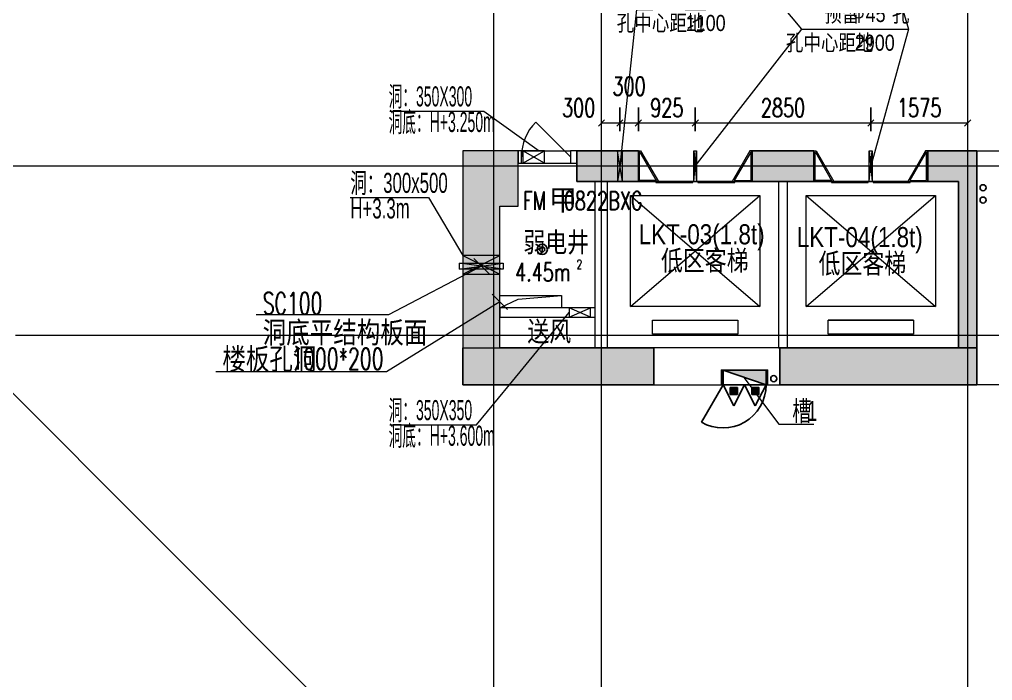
# Model space of a CAD drawing. Header units: millimetres. Extents: x 8533 to 398112, y -117646 to 105276.
# Drawn here: x 88170 to 103976, y 38442 to 49175 of the extents above; entities that cross this region are included whole.
import ezdxf

# ---------------------------------------------------------------- set-up
doc = ezdxf.new("R2010")
doc.units = ezdxf.units.MM
doc.linetypes.add('IMPORT-A-D0TE-BF$0$DOTE', pattern=[0])
doc.linetypes.add('IMPORT-colu-10F-19F$0$DOTE', pattern=[0])
for name, color, linetype, lineweight in [('10F智能化预留孔洞$0$0板面开洞', 1, 'Continuous', 13), ('10F智能化预留孔洞$0$TEL_LEAD', 3, 'Continuous', 13), ('A-D0TE-BF$0$A-Axis-GRID', 1, 'IMPORT-A-D0TE-BF$0$DOTE', 13), ('A-KD-Elevator-Standard-10_18F$0$A-Dims', 140, 'Continuous', 13), ('A-KD-Elevator-Standard-10_18F$0$A-Dims-IDEN', 13, 'Continuous', 13), ('A-KD-Elevator-Standard-10_18F$0$A-floor-LIMIT', 3, 'Continuous', 13), ('A-wall-10_12F$0$A-int-BATH', 152, 'Continuous', 13), ('A-wall-10_12F$0$A-wall-ARCH', 7, 'Continuous', 13), ('A-wall-10_12F$0$A-wall-COL', 30, 'Continuous', 13), ('A-wall-10_12F$0$A-wall-metl', 211, 'Continuous', 13), ('A-wall-10_12F$0$A-win', 3, 'Continuous', 13), ('A-wall-10_12F$0$DOOR_FIRE', 4, 'Continuous', 13), ('A-wall-10_12F$0$DOOR_FIRE_TEXT', 7, 'Continuous', 13), ('A-wall-10_12F$0$EVTR', 2, 'Continuous', 13), ('A-wall-10_12F$0$PUB_HATCH', 8, 'Continuous', 13), ('A-wall-10_12F$0$PUB_TEXT', 7, 'Continuous', 13), ('A-wall-10_12F$0$SPACE', 7, 'Continuous', 13), ('colu-10F-19F$0$A-Axis-grid', 1, 'IMPORT-colu-10F-19F$0$DOTE', 13), ('H-TJ-10F$0$H-TZ-JGLD', 60, 'Continuous', 13), ('H-TJ-10F$0$H-TZ-JGLDBZ', 4, 'Continuous', 13), ('H-TJ-10F$0$H-TZ-JZLD', 211, 'Continuous', 13), ('H-TJ-10F$0$H-TZ-JZLDBZ', 4, 'Continuous', 13), ('P-XHS-10F$0$PTA-PS重力废水立管', 21, 'Continuous', 25), ('P-XHS-10F$0$PTA-XH消火栓立管2区', 10, 'Continuous', 25), ('P-XHS-10F$0$PTA-XH消火栓立管_1区_', 10, 'Continuous', 25), ('P-XHS-10F$0$PTA-XH消火栓箱', 10, 'Continuous', 25), ('P-XHS-10F$0$PTP-YS雨水阀门', 10, 'Continuous', 25), ('P-XHS-10F$0$VPIPE-直饮', 62, 'Continuous', 25), ('P-XHS-10F$0$消火栓留槽提资', 4, 'Continuous', 13), ('wall-10_12F$0$S-wall', 31, 'Continuous', 13), ('塔楼建筑图10F_dwg', 8, 'Continuous', 13)]:
    doc.layers.add(name, color=color, linetype=linetype, lineweight=lineweight)
doc.styles.add('Arial', font='arial.ttf', dxfattribs={"width": 0.7, "height": 326.200771})
doc.styles.add('Arial_1', font='arial.ttf', dxfattribs={"width": 0.6, "height": 326.200771})
doc.styles.add('Arial_2', font='arial.ttf', dxfattribs={"width": 0.5, "height": 326.200771})
doc.styles.add('Arial_5', font='arial.ttf', dxfattribs={"width": 0.8, "height": 326.200771})
doc.styles.add('Arial_8', font='arial.ttf', dxfattribs={"width": 0.8, "height": 260.960617})
doc.styles.add('Arial_9', font='arial.ttf', dxfattribs={"width": 0.63, "height": 326.200771})
doc.styles.add('Simplex', font='simplex_.ttf', dxfattribs={"width": 0.705882, "height": 297.5})
doc.styles.add('Simplex_1', font='simplex_.ttf', dxfattribs={"width": 0.64, "height": 350})
doc.styles.add('Simplex_2', font='simplex_.ttf', dxfattribs={"width": 0.8, "height": 350})
doc.styles.add('Simplex_3', font='simplex_.ttf', dxfattribs={"height": 337.588652})
doc.styles.add('Simplex_4', font='simplex_.ttf', dxfattribs={"width": 0.705882, "height": 238})
doc.styles.add('Simplex_5', font='simplex_.ttf', dxfattribs={"width": 0.705882, "height": 148.75})

# ---------------------------------------------------------------- blocks, each defined once
blk = doc.blocks.new('塔楼建筑图10F_dwg_A-D0TE-BF-1959636-10F_ARC_46_000_')
at = {"layer": 'A-D0TE-BF$0$A-Axis-GRID', "linetype": 'Continuous'}
for p, q in [((10500, -16500), (10500, -10550)), ((8750, -16500), (8750, -12600)), ((16450, -16500), (16450, -12600)), ((8750, -20300), (8750, -16500)), ((10500, -17000), (10500, -16500)), ((16450, -20300), (16450, -16500)), ((8250, -16750), (-2116, -16750)), ((9150, -16750), (8250, -16750)), ((10100, -16750), (9150, -16750)), ((11100, -16750), (10100, -16750)), ((12950, -16750), (11100, -16750)), ((13950, -16750), (12950, -16750)), ((15800, -16750), (13950, -16750)), ((16600, -16750), (15800, -16750)), ((20400, -16750), (16600, -16750)), ((10500, -19700), (10500, -17000)), ((8250, -19500), (980, -19500)), ((8850, -19500), (8250, -19500)), ((16300, -19500), (8850, -19500)), ((16600, -19500), (16300, -19500)), ((20400, -19500), (16600, -19500)), ((10500, -20300), (10500, -19700)), ((8750, -27270), (8750, -20300)), ((10500, -31034), (10500, -20300)), ((16450, -31034), (16450, -20300))]:
    blk.add_line(p, q, dxfattribs=at)
blk = doc.blocks.new('塔楼建筑图10F_dwg__U126-1959645-10F_ARC_46_000_')
at = {"layer": 'H-TJ-10F$0$H-TZ-JGLD'}
blk.add_line((0, 150), (600, -150), dxfattribs=at)
at = {"layer": 'H-TJ-10F$0$H-TZ-JGLD', "flags": 128}
blk.add_lwpolyline([(0, -150), (600, -150), (600, 150), (0, 150), (0, -150), (600, 150)], dxfattribs=at)
blk = doc.blocks.new('塔楼建筑图10F_dwg__U131-1959650-10F_ARC_46_000_')
at = {"layer": 'H-TJ-10F$0$H-TZ-JZLD'}
blk.add_line((0, 175), (200, -175), dxfattribs=at)
at = {"layer": 'H-TJ-10F$0$H-TZ-JZLD', "flags": 128}
blk.add_lwpolyline([(0, -175), (200, -175), (200, 175), (0, 175), (0, -175), (200, 175)], dxfattribs=at)
blk = doc.blocks.new('塔楼建筑图10F_dwg__U132-1959651-10F_ARC_46_000_')
at = {"layer": 'H-TJ-10F$0$H-TZ-JZLD'}
blk.add_line((0, 175), (150, -175), dxfattribs=at)
at = {"layer": 'H-TJ-10F$0$H-TZ-JZLD', "flags": 128}
blk.add_lwpolyline([(0, -175), (150, -175), (150, 175), (0, 175), (0, -175), (150, 175)], dxfattribs=at)
blk = doc.blocks.new('塔楼建筑图10F_dwg_H-TJ-10F-1959667-10F_ARC_46_000_')
at = {"layer": 'H-TJ-10F$0$H-TZ-JGLDBZ', "flags": 128}
blk.add_lwpolyline([(6421, -17259), (7693, -17259), (8250, -18200)], dxfattribs=at)
at = {"layer": 'H-TJ-10F$0$H-TZ-JZLDBZ'}
for p, q in [((9501, -19700), (9975, -19125)), ((9006, -20300), (9501, -19700))]:
    blk.add_line(p, q, dxfattribs=at)
at = {"layer": 'H-TJ-10F$0$H-TZ-JZLDBZ', "flags": 128}
for points in [[(7061, -15855), (8588, -15855), (9491, -16500)], [(7061, -20949), (8471, -20949), (9006, -20300)]]:
    blk.add_lwpolyline(points, dxfattribs=at)
at = {"rotation": 89.99999999999997}
for name, p in [('塔楼建筑图10F_dwg__U131-1959650-10F_ARC_46_000_', (9400, -16700)), ('塔楼建筑图10F_dwg__U132-1959651-10F_ARC_46_000_', (10150, -19200))]:
    blk.add_blockref(name, p, dxfattribs=at)
blk.add_blockref('塔楼建筑图10F_dwg__U126-1959645-10F_ARC_46_000_', (8250, -18350))
at = {"layer": 'H-TJ-10F$0$H-TZ-JGLDBZ', "char_height": 326.2, "attachment_point": 1, "line_spacing_factor": 0.941778, "style": 'Arial_1'}
for s, insert, width in [('洞：300x500', (6421, -16857), 1975.94), ('H+3.3m', (6421, -17272), 1077.78)]:
    blk.add_mtext(s, dxfattribs=dict(at, insert=insert, width=width))
at = {"layer": 'H-TJ-10F$0$H-TZ-JZLDBZ', "char_height": 326.2, "attachment_point": 1, "line_spacing_factor": 0.941778, "style": 'Arial_2'}
for s, insert, width in [('洞：350X300', (7043, -15453), 1685.36), ('洞底：H+3.250m', (7043, -15868), 2145), ('洞：350X350', (7043, -20547), 1685.36), ('洞底：H+3.600m', (7043, -20962), 2145)]:
    blk.add_mtext(s, dxfattribs=dict(at, insert=insert, width=width))
blk = doc.blocks.new('塔楼建筑图10F_dwg_H-TJ-10F-V111-10F_ARC_46_000_')
at = {"layer": 'H-TJ-10F$0$H-TZ-JGLDBZ', "flags": 128}
blk.add_lwpolyline([(6421, -17259), (7693, -17259), (8250, -18200)], dxfattribs=at)
at = {"layer": 'H-TJ-10F$0$H-TZ-JZLDBZ'}
for p, q in [((9501, -19700), (9975, -19125)), ((9006, -20300), (9501, -19700))]:
    blk.add_line(p, q, dxfattribs=at)
at = {"layer": 'H-TJ-10F$0$H-TZ-JZLDBZ', "flags": 128}
for points in [[(7061, -15855), (8588, -15855), (9491, -16500)], [(7061, -20949), (8471, -20949), (9006, -20300)]]:
    blk.add_lwpolyline(points, dxfattribs=at)
at = {"rotation": 89.99999999999997}
for name, p in [('塔楼建筑图10F_dwg__U131-1959650-10F_ARC_46_000_', (9400, -16700)), ('塔楼建筑图10F_dwg__U132-1959651-10F_ARC_46_000_', (10150, -19200))]:
    blk.add_blockref(name, p, dxfattribs=at)
blk.add_blockref('塔楼建筑图10F_dwg__U126-1959645-10F_ARC_46_000_', (8250, -18350))
at = {"layer": 'H-TJ-10F$0$H-TZ-JGLDBZ', "char_height": 326.2, "attachment_point": 1, "line_spacing_factor": 0.941778, "style": 'Arial_1'}
for s, insert, width in [('洞：300x500', (6421, -16857), 1975.94), ('H+3.3m', (6421, -17272), 1077.78)]:
    blk.add_mtext(s, dxfattribs=dict(at, insert=insert, width=width))
at = {"layer": 'H-TJ-10F$0$H-TZ-JZLDBZ', "char_height": 326.2, "attachment_point": 1, "line_spacing_factor": 0.941778, "style": 'Arial_2'}
for s, insert, width in [('洞：350X300', (7043, -15453), 1685.36), ('洞底：H+3.250m', (7043, -15868), 2145), ('洞：350X350', (7043, -20547), 1685.36), ('洞底：H+3.600m', (7043, -20962), 2145)]:
    blk.add_mtext(s, dxfattribs=dict(at, insert=insert, width=width))
blk = doc.blocks.new('塔楼建筑图10F_dwg_wall-10_12F-1959668-10F_ARC_46_000_')
at = {"layer": 'wall-10_12F$0$S-wall', "flags": 128}
blk.add_lwpolyline([(8850, -16500), (8250, -16500), (8250, -19700), (8850, -19700), (8850, -17400), (9150, -17400), (9150, -16500), (9050, -16500), (8250, -16500), (8250, -17400)], dxfattribs=at)
for points in [[(10100, -16500), (11100, -16500), (11100, -17000), (10100, -17000)], [(12950, -16500), (13950, -16500), (13950, -17000), (12950, -17000)], [(16300, -17000), (15800, -17000), (15800, -16500), (16600, -16500), (16600, -17000), (16600, -19700), (16300, -19700)], [(8250, -19700), (11350, -19700), (11350, -20300), (8250, -20300)], [(13400, -19700), (16600, -19700), (16600, -20300), (13400, -20300)]]:
    blk.add_lwpolyline(points, close=True, dxfattribs=at)
blk = doc.blocks.new('塔楼建筑图10F_dwg_10F智能化预留孔洞-1959670-10F_ARC_46_000_')
at = {"layer": '10F智能化预留孔洞$0$0板面开洞'}
blk.add_line((8903, -18424), (8197, -18324), dxfattribs=at)
at = {"layer": '10F智能化预留孔洞$0$0板面开洞', "flags": 128}
for points in [[(8197, -18424), (8197, -18324), (8903, -18324), (8903, -18424), (8197, -18424), (8903, -18324)], [(8850, -19050), (8850, -18850), (9850, -18850), (9850, -19050), (8850, -19050), (9150, -18910), (9850, -18850)]]:
    blk.add_lwpolyline(points, dxfattribs=at)
at = {"layer": '10F智能化预留孔洞$0$TEL_LEAD'}
for p, q in [((8674, -18498), (8427, -18250)), ((8974, -19074), (8726, -18826))]:
    blk.add_line(p, q, dxfattribs=at)
at = {"layer": '10F智能化预留孔洞$0$TEL_LEAD', "flags": 128}
for points in [[(8550, -18374), (7039, -19163), (4893, -19163)], [(8850, -18950), (7008, -20088), (4237, -20088)]]:
    blk.add_lwpolyline(points, dxfattribs=at)
at = {"layer": '10F智能化预留孔洞$0$TEL_LEAD', "color": 7, "char_height": 350, "attachment_point": 1, "line_spacing_factor": 1.125731}
for s, insert, width, style in [('SC100', (4998, -18801), 1240.15, 'Simplex_1'), ('洞底平结构板面', (4998, -19273), 3129.9, 'Simplex_2'), ('楼板孔洞', (4342, -19703), 1788.52, 'Simplex_2'), ('1000*200', (5462, -19703), 1864.44, 'Simplex_1')]:
    blk.add_mtext(s, dxfattribs=dict(at, insert=insert, width=width, style=style))
blk = doc.blocks.new('塔楼建筑图10F_dwg_colu-10F-19F-1959674-10F_ARC_46_000_')
at = {"layer": 'colu-10F-19F$0$A-Axis-grid', "linetype": 'Continuous'}
blk.add_line((8070, -27570), (680, -20180), dxfattribs=at)
blk = doc.blocks.new('塔楼建筑图10F_dwg_P-XHS-10F$0$消火栓箱体_留洞750_240_-1959685-10F_ARC_46_000_')
at = {"layer": 'P-XHS-10F$0$PTA-XH消火栓箱'}
h = blk.add_hatch(dxfattribs=at)
h.set_pattern_fill('FP_59', color=256, style=0, pattern_type=2)
h.set_pattern_definition([(18.925, (1106908.59, 2309253.54), (-15.591736, 5.3461195), [])])
h.paths.add_polyline_path([(1140962, 2311484), (1140961, 2311373), (1140847, 2311373), (1140847, 2311484)], flags=0)
h = blk.add_hatch(dxfattribs=at)
h.set_pattern_fill('FP_60', color=256, style=0, pattern_type=2)
h.set_pattern_definition([(18.925, (1107258.59, 2309253.54), (-15.591736, 5.3461195), [])])
h.paths.add_polyline_path([(1141312, 2311484), (1141311, 2311373), (1141197, 2311373), (1141197, 2311484)], flags=0)
blk.add_hatch(color=256, dxfattribs=at).paths.add_polyline_path([(1141429, 2311330), (1140729, 2311090), (1141429, 2311090)], flags=0)
at = {"layer": 'P-XHS-10F$0$PTA-XH消火栓立管_1区_', "color": 135}
blk.add_line((1140729, 2311330), (1140379, 2311937), dxfattribs=at)
at = {"layer": 'P-XHS-10F$0$PTA-XH消火栓立管_1区_', "color": 135, "flags": 128}
blk.add_lwpolyline([(1140704, 2311330), (1141454, 2311330), (1141454, 2311090), (1140704, 2311090)], close=True, dxfattribs=at)
at = {"layer": 'P-XHS-10F$0$PTA-XH消火栓立管_1区_', "color": 135}
blk.add_arc((1140729, 2311330), 700, 0, 120, dxfattribs=at)
at = {"layer": 'P-XHS-10F$0$PTA-XH消火栓箱'}
for p, q in [((1141429, 2311330), (1140729, 2311090)), ((1141429, 2311090), (1141429, 2311330)), ((1140729, 2311090), (1141429, 2311090))]:
    blk.add_line(p, q, dxfattribs=at)
at = {"layer": 'P-XHS-10F$0$PTA-XH消火栓箱', "flags": 128}
for points in [[(1140904, 2311670), (1140729, 2311330), (1141079, 2311330)], [(1141254, 2311670), (1141079, 2311330), (1141429, 2311330)]]:
    blk.add_lwpolyline(points, close=True, dxfattribs=at)
for points in [[(1140847, 2311484), (1140962, 2311484), (1140962, 2311373), (1140847, 2311373), (1140847, 2311484)], [(1141197, 2311484), (1141312, 2311484), (1141312, 2311373), (1141197, 2311373), (1141197, 2311484)], [(1141429, 2311330), (1141079, 2311330), (1140729, 2311330), (1141429, 2311330), (1140729, 2311330), (1140729, 2311090), (1141429, 2311090), (1141429, 2311330), (1140729, 2311090)]]:
    blk.add_lwpolyline(points, dxfattribs=at)
blk = doc.blocks.new('塔楼建筑图10F_dwg_P-XHS-10F$0$$VALVE$00000334-1959690-10F_ARC_46_000_')
at = {"layer": 'P-XHS-10F$0$PTP-YS雨水阀门'}
blk.add_circle((0, 0), 33.9, dxfattribs=at)
for start, end in [(360, 180), (180, 360)]:
    blk.add_arc((0, 0), 70, start, end, dxfattribs=at)
blk = doc.blocks.new('塔楼建筑图10F_dwg_P-XHS-10F-1959691-10F_ARC_46_000_')
at = {"layer": 'P-XHS-10F$0$PTA-PS重力废水立管'}
blk.add_circle((16701, -17100), 50, dxfattribs=at)
at = {"layer": 'P-XHS-10F$0$PTA-XH消火栓立管2区'}
blk.add_circle((13300, -20200), 50, dxfattribs=at)
at = {"layer": 'P-XHS-10F$0$VPIPE-直饮'}
blk.add_circle((16701, -17300), 50, dxfattribs=at)
at = {"layer": 'P-XHS-10F$0$消火栓留槽提资'}
for p, q in [((12817, -20186), (12943, -20353)), ((12943, -20353), (13019, -20454))]:
    blk.add_line(p, q, dxfattribs=at)
at = {"layer": 'P-XHS-10F$0$消火栓留槽提资', "flags": 128}
blk.add_lwpolyline([(13019, -20454), (13384, -20936), (13953, -20936)], dxfattribs=at)
at = {"xscale": 1.2, "yscale": 1.2, "zscale": 1.2, "rotation": 90}
blk.add_blockref('塔楼建筑图10F_dwg_P-XHS-10F$0$$VALVE$00000334-1959690-10F_ARC_46_000_', (9538, -18101), dxfattribs=at)
at = {"extrusion": (0, 0, -1), "zscale": -1, "rotation": 180}
blk.add_blockref('塔楼建筑图10F_dwg_P-XHS-10F$0$消火栓箱体_留洞750_240_-1959685-10F_ARC_46_000_', (1128254, 2291030), dxfattribs=at)
at = {"layer": 'P-XHS-10F$0$消火栓留槽提资', "color": 7, "char_height": 326.2, "attachment_point": 1, "line_spacing_factor": 0.941778}
for s, insert, width, style in [('\\fArial|b0|i0|c134|p34|;\\W.7;槽', (13600, -20560), 422.66, 'Arial'), ('\\fArial|b0|i0|c134|p34|;\\W.63;1', (13845, -20560), 190.2, 'Arial_9')]:
    blk.add_mtext(s, dxfattribs=dict(at, insert=insert, width=width, style=style))
blk = doc.blocks.new('塔楼建筑图10F_dwg_A-KD-Elevator-Standard-10_18F$0$_ArchTick-1959692-10F_ARC_46_000_')
at = {"layer": 'A-KD-Elevator-Standard-10_18F$0$A-Dims'}
blk.add_line((-0.5, -0.5), (0.5, 0.5), dxfattribs=at)
blk = doc.blocks.new('塔楼建筑图10F_dwg_A-KD-Elevator-Standard-10_18F-1959693-10F_ARC_46_000_')
at = {"layer": 'A-KD-Elevator-Standard-10_18F$0$A-Dims'}
for p, q in [((13240, -8850), (13622, -8850)), ((13240, -9300), (13622, -9300)), ((10500, -11995), (10500, -11614)), ((16450, -11995), (16450, -11614)), ((10500, -16179), (10500, -15798)), ((16450, -16179), (16450, -15798))]:
    blk.add_line(p, q, dxfattribs=at)
at = {"layer": 'A-KD-Elevator-Standard-10_18F$0$A-Dims', "flags": 128}
for points in [[(13422, -8850), (13422, -9150), (13422, -9070)], [(13422, -9150), (13422, -9300), (13422, -9380)], [(12025, -11614), (12025, -11995), (12025, -11614)], [(14875, -11614), (14875, -11995), (14875, -11614)], [(10500, -11864), (10800, -11864), (11100, -11864), (12025, -11864), (14875, -11864), (16450, -11864)], [(12025, -15798), (12025, -16179), (12025, -15798)], [(14875, -15798), (14875, -16179), (14875, -15798)], [(10500, -16048), (10800, -16048), (11100, -16048), (12025, -16048), (14875, -16048), (16450, -16048)]]:
    blk.add_lwpolyline(points, dxfattribs=at)
for points in [[(13622, -9150), (13240, -9150)], [(10800, -11614), (10800, -11995)], [(11100, -11614), (11100, -11995)], [(10800, -15798), (10800, -16179)], [(11100, -15798), (11100, -16179)]]:
    blk.add_lwpolyline(points, close=True, dxfattribs=at)
at = {"layer": 'A-KD-Elevator-Standard-10_18F$0$A-Dims-IDEN', "color": 7}
for p, q in [((11615, -8231), (11615, -8497)), ((11848, -13835), (11848, -14101)), ((14680, -14155), (14680, -14421))]:
    blk.add_line(p, q, dxfattribs=at)
at = {"layer": 'A-KD-Elevator-Standard-10_18F$0$A-Dims-IDEN'}
for p, q in [((11071, -14204), (12657, -14204)), ((13755, -14524), (15490, -14524))]:
    blk.add_line(p, q, dxfattribs=at)
at = {"layer": 'A-KD-Elevator-Standard-10_18F$0$A-Dims-IDEN', "flags": 128}
for points in [[(10600, -7731), (12735, -7731), (12900, -9150), (12655, -8599), (10971, -8599)], [(10800, -12450), (11071, -14204), (10800, -16750)], [(12025, -16750), (13755, -14524), (12025, -12450)], [(14875, -12450), (15490, -14524), (14875, -16750)]]:
    blk.add_lwpolyline(points, dxfattribs=at)
at = {"layer": 'A-KD-Elevator-Standard-10_18F$0$A-Dims-IDEN', "color": 7}
for centre in [(11615, -8357), (11848, -13961), (14680, -14281)]:
    blk.add_circle(centre, 67.2, dxfattribs=at)
at = {"layer": 'A-KD-Elevator-Standard-10_18F$0$A-floor-LIMIT'}
for p, q in [((13000, -9190), (12800, -9110)), ((10840, -12600), (10760, -12300)), ((12002, -12600), (12047, -12300)), ((14852, -12600), (14897, -12300)), ((10840, -17000), (10760, -16500)), ((12002, -17000), (12047, -16500)), ((14852, -17000), (14897, -16500))]:
    blk.add_line(p, q, dxfattribs=at)
at = {"layer": 'A-KD-Elevator-Standard-10_18F$0$A-floor-LIMIT', "flags": 128}
for points in [[(12800, -9190), (12800, -9110), (13000, -9110), (13000, -9190), (12800, -9190), (13000, -9110)], [(10840, -12300), (10760, -12300), (10760, -12600), (10840, -12600), (10840, -12300), (10760, -12600)], [(12002, -12300), (12047, -12300), (12047, -12600), (12002, -12600), (12002, -12300), (12047, -12600)], [(14852, -12300), (14897, -12300), (14897, -12600), (14852, -12600), (14852, -12300), (14897, -12600)], [(10840, -16500), (10760, -16500), (10760, -17000), (10840, -17000), (10840, -16500), (10760, -17000)], [(12002, -16500), (12047, -16500), (12047, -17000), (12002, -17000), (12002, -16500), (12047, -17000)], [(14852, -16500), (14897, -16500), (14897, -17000), (14852, -17000), (14852, -16500), (14897, -17000)]]:
    blk.add_lwpolyline(points, dxfattribs=at)
for p, xscale, yscale, zscale, rotation in [((13422, -8850), 80.00000000000001, 80.00000000000001, 80.00000000000001, 90), ((13422, -9150), 80, 80, 80, 270), ((13422, -9150), 80, 80, 80, 270), ((13422, -9300), 80.00000000000001, 80.00000000000001, 80.00000000000001, 90), ((10500, -11864), 100, 100, 100, 180), ((10800, -11864), 100, 100, 100, 180), ((11100, -11864), 100, 100, 100, 180), ((12025, -11864), 100, 100, 100, 180), ((14875, -11864), 100, 100, 100, 180), ((10500, -16048), 100, 100, 100, 180), ((10800, -16048), 100, 100, 100, 180), ((11100, -16048), 100, 100, 100, 180), ((12025, -16048), 100, 100, 100, 180), ((14875, -16048), 100, 100, 100, 180)]:
    blk.add_blockref('塔楼建筑图10F_dwg_A-KD-Elevator-Standard-10_18F$0$_ArchTick-1959692-10F_ARC_46_000_', p, dxfattribs=dict(xscale=xscale, yscale=yscale, zscale=zscale, rotation=rotation))
at = {"xscale": 100, "yscale": 100, "zscale": 100}
for p in [(10800, -11864), (11100, -11864), (12025, -11864), (14875, -11864), (16450, -11864), (10800, -16048), (11100, -16048), (12025, -16048), (14875, -16048), (16450, -16048)]:
    blk.add_blockref('塔楼建筑图10F_dwg_A-KD-Elevator-Standard-10_18F$0$_ArchTick-1959692-10F_ARC_46_000_', p, dxfattribs=at)
at = {"layer": 'A-KD-Elevator-Standard-10_18F$0$A-Dims', "color": 7, "char_height": 238, "attachment_point": 2, "rotation": 90, "line_spacing_factor": 1.125731, "style": 'Simplex_4'}
for s, insert, width in [('300', (13107, -8554), 550.75), ('150', (13729, -9222), 513.46)]:
    blk.add_mtext(s, dxfattribs=dict(at, insert=insert, width=width))
at = {"layer": 'A-KD-Elevator-Standard-10_18F$0$A-Dims', "color": 7, "char_height": 297.5, "attachment_point": 2, "line_spacing_factor": 1.125731, "style": 'Simplex'}
for s, insert, width in [('300', (10950, -11350), 688.42), ('300', (10130, -11469), 688.42), ('925', (11562, -11469), 688.42), ('2850', (13450, -11469), 917.9), ('1575', (15662, -11469), 871.28), ('300', (10950, -15303), 688.42), ('300', (10130, -15653), 688.42), ('925', (11562, -15653), 688.42), ('2850', (13450, -15653), 917.9), ('1575', (15662, -15653), 871.28)]:
    blk.add_mtext(s, dxfattribs=dict(at, insert=insert, width=width))
at = {"layer": 'A-KD-Elevator-Standard-10_18F$0$A-Dims-IDEN', "color": 7, "attachment_point": 1, "line_spacing_factor": 0.941778, "style": 'Arial_8'}
for s, insert, char_height, width in [('110X520X100', (10684, -7352), 260.96, 2138.85), ('深留槽', (12903, -7352), 261, 1166.64), ('孔中心距地', (10684, -7822), 261, 1944.41), ('1100', (11804, -7822), 261, 777.76), ('预留', (11055, -8223), 261, 777.76), ('80', (11727, -8223), 261, 388.88), ('\\fArial|b0|i0|c134|p34|;\\W.8;孔', (12154, -8223), 260.96, 388.88), ('孔中心距地', (11055, -8690), 261, 1944.41), ('1100', (12175, -8690), 261, 777.76), ('预留', (11288, -13828), 261, 777.76), ('80', (11960, -13828), 261, 388.88), ('\\fArial|b0|i0|c134|p34|;\\W.8;孔', (12387, -13828), 260.96, 388.88), ('预留', (14120, -14148), 261, 777.76), ('45', (14792, -14148), 261, 388.88), ('\\fArial|b0|i0|c134|p34|;\\W.8;孔', (15219, -14148), 260.96, 388.88), ('孔中心距地', (10749, -14294), 261, 1944.41), ('1100', (11869, -14294), 261, 777.76), ('孔中心距地', (13496, -14614), 261, 1944.41), ('2900', (14616, -14614), 261, 777.76)]:
    blk.add_mtext(s, dxfattribs=dict(at, insert=insert, char_height=char_height, width=width))
blk = doc.blocks.new('塔楼建筑图10F_dwg_A-wall-10_12F$0$$DorLib2D$00000114-1959862-10F_ARC_46_000_')
at = {"layer": 'A-wall-10_12F$0$DOOR_FIRE'}
blk.add_line((17302, 19237), (16736, 19803), dxfattribs=at)
blk.add_arc((17302, 19237), 800, 135, 180, dxfattribs=at)
blk = doc.blocks.new('塔楼建筑图10F_dwg_A-wall-10_12F$0$$DorLib2D$00000127-1959874-10F_ARC_46_000_')
at = {"layer": 'A-wall-10_12F$0$A-win'}
blk.add_line((19927, 18837), (18727, 18837), dxfattribs=at)
at = {"layer": 'A-wall-10_12F$0$A-win', "flags": 128}
for points in [[(18687, 18826), (18687, 18820), (19287, 18820), (19287, 18826)], [(19367, 18826), (19367, 18820), (19967, 18820), (19967, 18826)]]:
    blk.add_lwpolyline(points, close=True, dxfattribs=at)
blk = doc.blocks.new('塔楼建筑图10F_dwg_A-wall-10_12F$0$$DorLib2D$00000127-1959875-10F_ARC_46_000_')
at = {"layer": 'A-wall-10_12F$0$A-win'}
blk.add_line((22777, 18837), (21577, 18837), dxfattribs=at)
at = {"layer": 'A-wall-10_12F$0$A-win', "flags": 128}
for points in [[(21537, 18826), (21537, 18820), (22137, 18820), (22137, 18826)], [(22217, 18826), (22217, 18820), (22817, 18820), (22817, 18826)]]:
    blk.add_lwpolyline(points, close=True, dxfattribs=at)
blk = doc.blocks.new('塔楼建筑图10F_dwg-1947859-10F_ARC_46_000_')
at = {"layer": 'A-wall-10_12F$0$PUB_HATCH'}
for points in [[(15552, 15537), (16152, 16137), (16152, 18437), (15552, 19337), (15552, 16137)], [(16452, 18437), (16452, 19337), (15552, 19337), (16152, 18437)], [(17802, 18837), (17802, 19337), (17402, 19337), (17402, 18837)], [(18402, 18837), (18402, 19337), (17802, 19337), (17802, 18837)], [(21252, 18837), (21252, 19337), (20252, 19337), (20252, 18837)], [(23102, 18837), (23602, 18837), (23902, 19337), (23102, 19337)], [(23902, 15537), (23902, 19337), (23602, 18837), (23602, 16137)], [(16152, 15537), (17802, 15537), (17802, 16137), (16152, 16137), (15552, 15537)], [(18652, 15537), (18652, 16137), (17802, 16137), (17802, 15537)], [(21252, 15537), (23902, 15537), (23602, 16137), (20702, 16137), (20702, 15537)]]:
    blk.add_hatch(color=256, dxfattribs=at).paths.add_polyline_path(points, flags=0)
at = {"layer": 'A-wall-10_12F$0$A-int-BATH'}
for p, q in [((23902, 15537), (23902, 19337)), ((23902, 19337), (27702, 19337)), ((27702, 15537), (23902, 15537))]:
    blk.add_line(p, q, dxfattribs=at)
at = {"layer": 'A-wall-10_12F$0$A-wall-ARCH'}
for p, q in [((16452, 19337), (16452, 19137)), ((17402, 19137), (17402, 19337)), ((17702, 16137), (17702, 18837)), ((17902, 16137), (17902, 18837)), ((16152, 16787), (16152, 16637)), ((18652, 16137), (18652, 15537)), ((20702, 16137), (18652, 16137)), ((20702, 15537), (20702, 16137)), ((18652, 15537), (20702, 15537))]:
    blk.add_line(p, q, dxfattribs=at)
at = {"layer": 'A-wall-10_12F$0$A-wall-ARCH', "flags": 128}
for points in [[(16452, 19137), (16502, 19137), (16502, 19337), (16452, 19337)], [(17402, 19337), (17302, 19337), (17302, 19137), (17402, 19137)], [(16152, 16637), (17702, 16637), (17702, 16787), (16152, 16787)]]:
    blk.add_lwpolyline(points, dxfattribs=at)
at = {"layer": 'A-wall-10_12F$0$A-wall-COL'}
for p, q in [((15552, 19337), (15552, 15537)), ((16152, 16137), (16152, 18437)), ((16152, 18437), (16452, 18437))]:
    blk.add_line(p, q, dxfattribs=at)
at = {"layer": 'A-wall-10_12F$0$A-wall-COL', "flags": 128}
for points in [[(16452, 18437), (16452, 19337), (15552, 19337)], [(15552, 15537), (17802, 15537), (18652, 15537), (18652, 16137), (17802, 16137), (16152, 16137)]]:
    blk.add_lwpolyline(points, dxfattribs=at)
for points in [[(18402, 18837), (18402, 19337), (17802, 19337), (17402, 19337), (17402, 18837), (17802, 18837)], [(21252, 18837), (21252, 19337), (20252, 19337), (20252, 18837)], [(23102, 18837), (23602, 18837), (23602, 16137), (20702, 16137), (20702, 15537), (23902, 15537), (23902, 19337), (23102, 19337)]]:
    blk.add_lwpolyline(points, close=True, dxfattribs=at)
at = {"layer": 'A-wall-10_12F$0$A-wall-metl'}
for p, q in [((18402, 18837), (18402, 19337)), ((18402, 19337), (18438, 19337)), ((20252, 19337), (20215, 19337)), ((20252, 18837), (20252, 19337)), ((21252, 18837), (21252, 19337)), ((21252, 19337), (21288, 19337)), ((23102, 19337), (23065, 19337)), ((23102, 18837), (23102, 19337))]:
    blk.add_line(p, q, dxfattribs=at)
at = {"layer": 'A-wall-10_12F$0$A-wall-metl', "flags": 128}
for points in [[(18438, 19337), (18727, 18837), (18402, 18837)], [(20215, 19337), (19927, 18837), (20252, 18837)], [(21288, 19337), (21577, 18837), (21252, 18837)], [(23065, 19337), (22777, 18837), (23102, 18837)]]:
    blk.add_lwpolyline(points, dxfattribs=at)
for points in [[(18427, 19317), (18692, 18857), (18422, 18857), (18422, 19317)], [(20227, 19317), (19961, 18857), (20232, 18857), (20232, 19317)], [(21277, 19317), (21542, 18857), (21272, 18857), (21272, 19317)], [(23077, 19317), (22811, 18857), (23082, 18857), (23082, 19317)]]:
    blk.add_lwpolyline(points, close=True, dxfattribs=at)
at = {"layer": 'A-wall-10_12F$0$DOOR_FIRE'}
for p, q in [((16502, 19337), (17302, 19337)), ((16502, 19137), (17302, 19137))]:
    blk.add_line(p, q, dxfattribs=at)
at = {"layer": 'A-wall-10_12F$0$EVTR'}
for p, q in [((17902, 18837), (18402, 18837)), ((17902, 16137), (17902, 18837)), ((18402, 18837), (20252, 18837)), ((20252, 18837), (21252, 18837)), ((21252, 18837), (23102, 18837)), ((18277, 18612), (20377, 16812)), ((21127, 18612), (23227, 16812)), ((18652, 16137), (17902, 16137)), ((20702, 16137), (18652, 16137))]:
    blk.add_line(p, q, dxfattribs=at)
at = {"layer": 'A-wall-10_12F$0$EVTR', "color": 4}
for p, q in [((20827, 18837), (20677, 18837)), ((20677, 18837), (20677, 16137)), ((20827, 16137), (20827, 18837)), ((20677, 16137), (20702, 16137)), ((20702, 16137), (20827, 16137))]:
    blk.add_line(p, q, dxfattribs=at)
at = {"layer": 'A-wall-10_12F$0$EVTR', "flags": 128}
for points in [[(23102, 18837), (23602, 18837), (23602, 16137), (20702, 16137)], [(18277, 16812), (18277, 18612), (20377, 18612), (20377, 16812), (18277, 16812), (20377, 18612)], [(21127, 16812), (21127, 18612), (23227, 18612), (23227, 16812), (21127, 16812), (23227, 18612)], [(22870, 16587), (22870, 16362), (21483, 16362), (21483, 16587), (22870, 16587), (21483, 16587)]]:
    blk.add_lwpolyline(points, dxfattribs=at)
blk.add_lwpolyline([(18633, 16362), (18633, 16587), (20020, 16587), (20020, 16362)], close=True, dxfattribs=at)
for name, p in [('塔楼建筑图10F_dwg_A-D0TE-BF-1959636-10F_ARC_46_000_', (7302, 35837)), ('塔楼建筑图10F_dwg_colu-10F-19F-1959674-10F_ARC_46_000_', (7302, 35837)), ('塔楼建筑图10F_dwg_P-XHS-10F-1959691-10F_ARC_46_000_', (7302, 35837)), ('塔楼建筑图10F_dwg_H-TJ-10F-1959667-10F_ARC_46_000_', (7302, 35837)), ('塔楼建筑图10F_dwg_H-TJ-10F-V111-10F_ARC_46_000_', (7302, 35837)), ('塔楼建筑图10F_dwg_wall-10_12F-1959668-10F_ARC_46_000_', (7302, 35837)), ('塔楼建筑图10F_dwg_A-KD-Elevator-Standard-10_18F-1959693-10F_ARC_46_000_', (7302, 35837)), ('塔楼建筑图10F_dwg_A-wall-10_12F$0$$DorLib2D$00000114-1959862-10F_ARC_46_000_', (0, 0)), ('塔楼建筑图10F_dwg_A-wall-10_12F$0$$DorLib2D$00000127-1959874-10F_ARC_46_000_', (0, 0)), ('塔楼建筑图10F_dwg_A-wall-10_12F$0$$DorLib2D$00000127-1959875-10F_ARC_46_000_', (0, 0)), ('塔楼建筑图10F_dwg_10F智能化预留孔洞-1959670-10F_ARC_46_000_', (7302, 35837))]:
    blk.add_blockref(name, p)
at = {"layer": 'A-wall-10_12F$0$DOOR_FIRE_TEXT', "attachment_point": 1, "line_spacing_factor": 1.125731}
for s, insert, char_height, width, style in [('FM', (16525, 18675), 297.5, 484.05, 'Simplex'), ('\\fSimplex|b0|i0|c134|p2|;甲', (16945, 18708), 337.59, 545.24, 'Simplex_3'), ('0822BXG', (17191, 18675), 297.5, 1674.44, 'Simplex')]:
    blk.add_mtext(s, dxfattribs=dict(at, insert=insert, char_height=char_height, width=width, style=style))
at = {"layer": 'A-wall-10_12F$0$PUB_TEXT', "char_height": 326.2, "attachment_point": 1, "line_spacing_factor": 0.941778, "style": 'Arial_5'}
for s, insert, width in [('弱电井', (16533, 18016), 1458.18), ('LKT-03(1.8t)', (18407, 18145), 2916.36), ('LKT-04(1.8t)', (20976, 18099), 2916.36), ('低区客梯', (18769, 17719), 1944.24), ('低区客梯', (21329, 17673), 1944.24), ('送风', (16599, 16568), 972.12)]:
    blk.add_mtext(s, dxfattribs=dict(at, insert=insert, width=width))
at = {"layer": 'A-wall-10_12F$0$SPACE', "attachment_point": 1, "line_spacing_factor": 1.125731}
for s, insert, char_height, width, style in [('\\fSimplex|b0|i0|c134|p2|;\\W.70588;2', (17399, 17567), 148.75, 114.74, 'Simplex_5'), ('4.45m', (16399, 17516), 297.5, 1147.37, 'Simplex')]:
    blk.add_mtext(s, dxfattribs=dict(at, insert=insert, char_height=char_height, width=width, style=style))

msp = doc.modelspace()

# ---------------------------------------------------------------- block references
at = {"layer": '塔楼建筑图10F_dwg', "color": 7}
msp.add_blockref('塔楼建筑图10F_dwg-1947859-10F_ARC_46_000_', (79821, 27705), dxfattribs=at)

doc.saveas('drawing.dxf')
